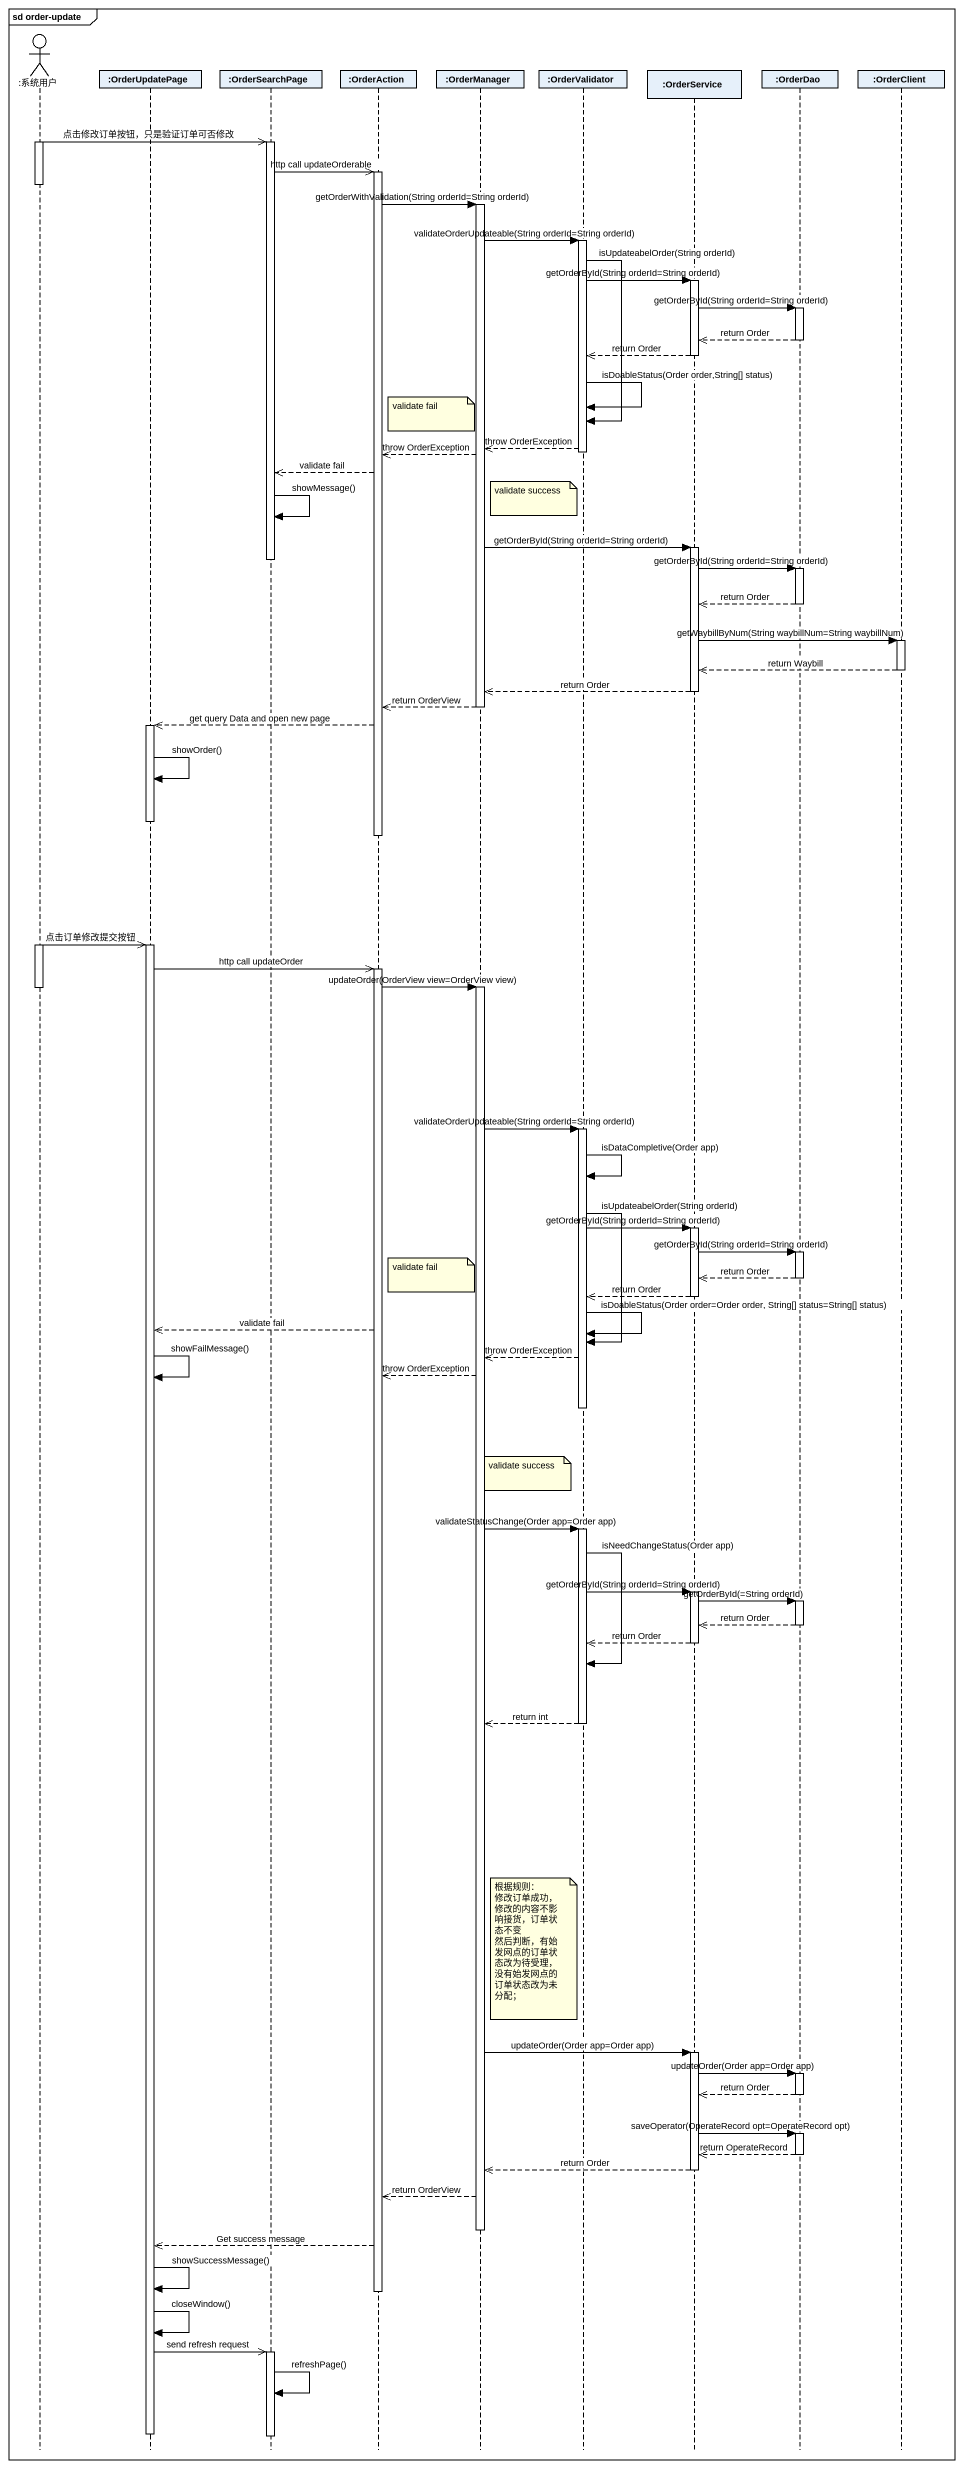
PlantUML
@startuml
mainframe sd order-update
hide footbox
actor ":系统用户" as 系统用户
participant ":OrderUpdatePage" as OrderUpdatePage
participant ":OrderSearchPage" as OrderSearchPage
participant ":OrderAction" as OrderAction
participant ":OrderManager" as OrderManager
participant ":OrderValidator" as OrderValidator
participant ":OrderService" as OrderService
participant ":OrderDao" as OrderDao
participant ":OrderClient" as OrderClient

activate 系统用户
系统用户 ->> OrderSearchPage : 点击修改订单按钮，只是验证订单可否修改
activate OrderSearchPage
OrderSearchPage ->> OrderAction : http call updateOrderable
activate OrderAction
deactivate 系统用户
OrderAction -> OrderManager : getOrderWithValidation(String orderId=String orderId)
activate OrderManager
OrderManager -> OrderValidator : validateOrderUpdateable(String orderId=String orderId)
activate OrderValidator
OrderValidator -> OrderService : getOrderById(String orderId=String orderId)
activate OrderService
OrderService -> OrderDao : getOrderById(String orderId=String orderId)
activate OrderDao
OrderDao -->> OrderService : return Order
deactivate OrderDao
OrderService -->> OrderValidator : return Order
deactivate OrderService
OrderValidator -> OrderValidator : isDoableStatus(Order order,String[] status)
note left of OrderManager : validate fail
OrderValidator -> OrderValidator : isUpdateabelOrder(String orderId)
OrderValidator -->> OrderManager : throw OrderException
deactivate OrderValidator
OrderManager -->> OrderAction : throw OrderException
OrderAction -->> OrderSearchPage : validate fail
note left of OrderValidator : validate success
OrderSearchPage -> OrderSearchPage : showMessage()
OrderManager -> OrderService : getOrderById(String orderId=String orderId)
activate OrderService
deactivate OrderSearchPage
OrderService -> OrderDao : getOrderById(String orderId=String orderId)
activate OrderDao
OrderDao -->> OrderService : return Order
deactivate OrderDao
OrderService -> OrderClient : getWaybillByNum(String waybillNum=String waybillNum)
activate OrderClient
OrderClient -->> OrderService : return Waybill
deactivate OrderClient
OrderService -->> OrderManager : return Order
deactivate OrderService
OrderManager -->> OrderAction : return OrderView
deactivate OrderManager
OrderAction -->> OrderUpdatePage : get query Data and open new page
activate OrderUpdatePage
OrderUpdatePage -> OrderUpdatePage : showOrder()
deactivate OrderUpdatePage
deactivate OrderAction
activate 系统用户
系统用户 ->> OrderUpdatePage : 点击订单修改提交按钮
activate OrderUpdatePage
OrderUpdatePage ->> OrderAction : http call updateOrder
activate OrderAction
OrderAction -> OrderManager : updateOrder(OrderView view=OrderView view)
activate OrderManager
deactivate 系统用户
OrderManager -> OrderValidator : validateOrderUpdateable(String orderId=String orderId)
activate OrderValidator
OrderValidator -> OrderValidator : isDataCompletive(Order app)
OrderValidator -> OrderService : getOrderById(String orderId=String orderId)
activate OrderService
OrderService -> OrderDao : getOrderById(String orderId=String orderId)
activate OrderDao
note left of OrderManager : validate fail
OrderDao -->> OrderService : return Order
deactivate OrderDao
OrderService -->> OrderValidator : return Order
deactivate OrderService
OrderAction -->> OrderUpdatePage : validate fail
OrderValidator -> OrderValidator : isDoableStatus(Order order=Order order, String[] status=String[] status)
OrderValidator -> OrderValidator : isUpdateabelOrder(String orderId)
OrderValidator -->> OrderManager : throw OrderException
OrderManager -->> OrderAction : throw OrderException
OrderUpdatePage -> OrderUpdatePage : showFailMessage()
deactivate OrderValidator
note right of OrderManager : validate success
OrderManager -> OrderValidator : validateStatusChange(Order app=Order app)
activate OrderValidator
OrderValidator -> OrderService : getOrderById(String orderId=String orderId)
activate OrderService
OrderService -> OrderDao : getOrderById(=String orderId)
activate OrderDao
OrderDao -->> OrderService : return Order
deactivate OrderDao
OrderService -->> OrderValidator : return Order
deactivate OrderService
OrderValidator -> OrderValidator : isNeedChangeStatus(Order app)
OrderValidator -->> OrderManager : return int
deactivate OrderValidator
note left of OrderValidator
  根据规则：
  修改订单成功，修改的内容不影响接货，订单状态不变
  然后判断，有始发网点的订单状态改为待受理，没有始发网点的订单状态改为未分配；
end note
OrderManager -> OrderService : updateOrder(Order app=Order app)
activate OrderService
OrderService -> OrderDao : updateOrder(Order app=Order app)
activate OrderDao
OrderDao -->> OrderService : return Order
deactivate OrderDao
OrderService -> OrderDao : saveOperator(OperateRecord opt=OperateRecord opt)
activate OrderDao
OrderDao -->> OrderService : return OperateRecord
deactivate OrderDao
OrderService -->> OrderManager : return Order
deactivate OrderService
OrderManager -->> OrderAction : return OrderView
deactivate OrderManager
OrderAction -->> OrderUpdatePage : Get success message
OrderUpdatePage -> OrderUpdatePage : showSuccessMessage()
deactivate OrderAction
OrderUpdatePage -> OrderUpdatePage : closeWindow()
OrderUpdatePage ->> OrderSearchPage : send refresh request
activate OrderSearchPage
OrderSearchPage -> OrderSearchPage : refreshPage()
deactivate OrderUpdatePage
deactivate OrderSearchPage
@enduml
